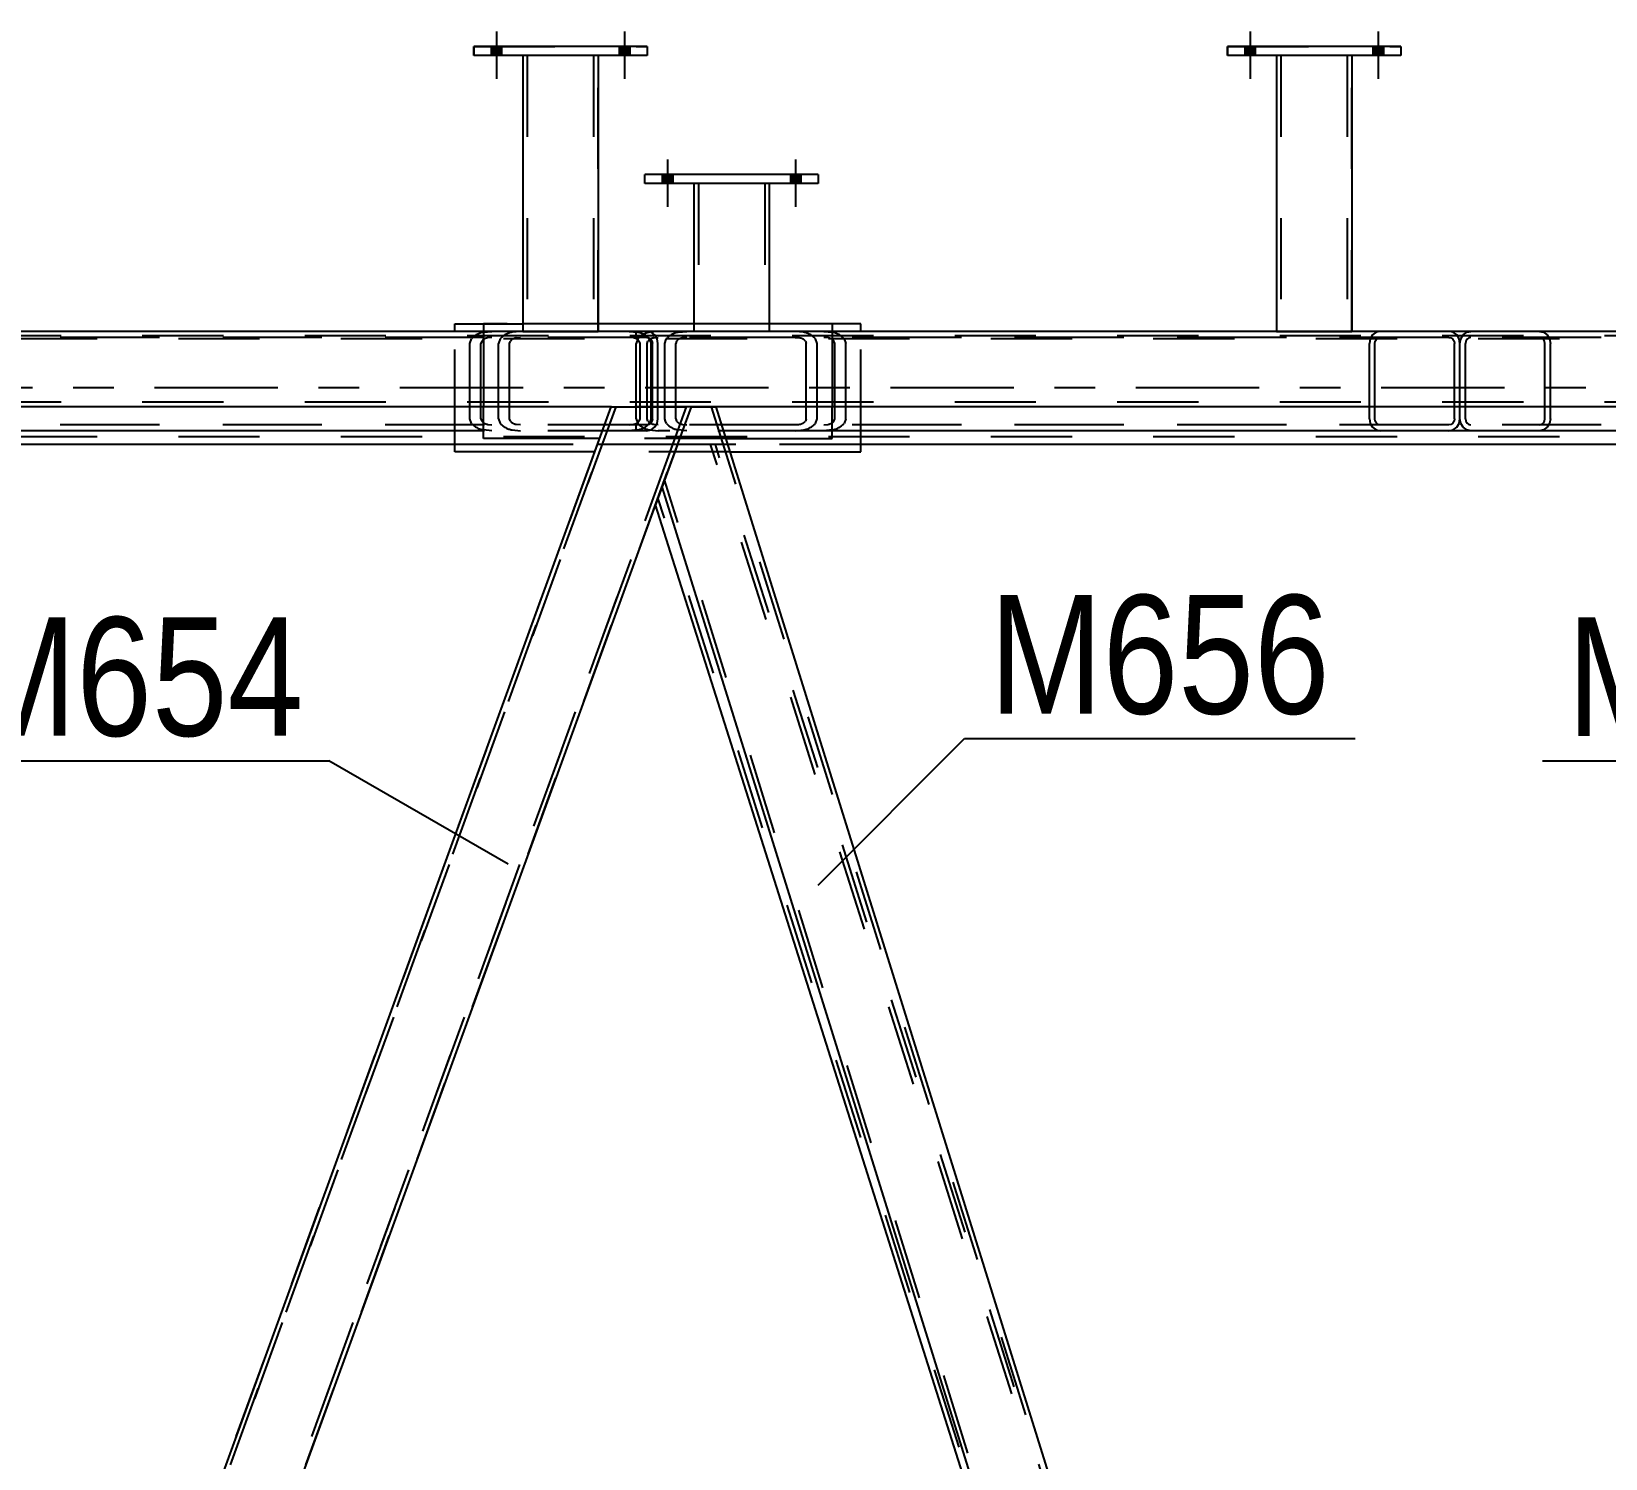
# Model space of a CAD drawing. Header units: millimetres. Extents: x -851 to 338, y -786 to 55.
# Drawn here: x 72.27 to 110.24, y -26.29 to 8.15 of the extents above; entities that cross this region are included whole.
import ezdxf

# ---------------------------------------------------------------- set-up
doc = ezdxf.new("R2010")
doc.units = ezdxf.units.MM
doc.linetypes.add('DXK_LINE_DOT2', pattern=[3.9198, 1.9599, -1.9599])
doc.linetypes.add('DXK_LINE_DOT3', pattern=[5.9187, 2.979, -0.9799, 0.9799, -0.9799])
doc.styles.add('Arial Narrow', font='ARIALN.TTF', dxfattribs={"height": 0.2})

# ---------------------------------------------------------------- blocks, each defined once
blk = doc.blocks.new('Part-232933133-59144 - 1369')
at = {"color": 7, "linetype": 'DXK_LINE_DOT2'}
for p, q in [((82.938, 7.564), (82.938, 7.782)), ((82.938, 7.782), (87.119, 7.782)), ((87.119, 7.782), (87.119, 7.564)), ((87.119, 7.564), (82.938, 7.564))]:
    blk.add_line(p, q, dxfattribs=at)
blk = doc.blocks.new('Part-232933133-59140 - 1369')
at = {"color": 7, "linetype": 'DXK_LINE_DOT2'}
for p, q in [((101.119, 7.564), (101.119, 7.782)), ((101.119, 7.782), (105.301, 7.782)), ((105.301, 7.782), (105.301, 7.564)), ((105.301, 7.564), (101.119, 7.564))]:
    blk.add_line(p, q, dxfattribs=at)
blk = doc.blocks.new('Part-232933133-1674 - 1369')
at = {"color": 7, "linetype": 'DXK_LINE_DOT2'}
for p, q in [((312.089, 0.8), (-14.761, 0.8)), ((85.938, 0.909), (84.119, 0.909)), ((104.119, 0.909), (102.301, 0.909)), ((312.089, -0.8), (-14.761, -0.8)), ((88.781, -0.909), (86.247, -0.909))]:
    blk.add_line(p, q, dxfattribs=at)
at = {"color": 2, "linetype": 'Continuous'}
for p, q in [((84.119, 0.909), (67.756, 0.909)), ((102.301, 0.909), (85.938, 0.909)), ((120.483, 0.909), (104.119, 0.909)), ((86.247, -0.909), (50.083, -0.909)), ((124.944, -0.909), (88.781, -0.909))]:
    blk.add_line(p, q, dxfattribs=at)
blk = doc.blocks.new('Part-232933133-2062 - 1369')
at = {"color": 2, "linetype": 'Continuous'}
for p, q in [((82.483, 0.909), (82.483, 1.091)), ((82.483, 1.091), (83.173, 1.091)), ((92.276, 1.091), (91.586, 1.091)), ((92.276, 0.909), (92.276, 1.091)), ((82.483, -2), (82.483, -1.491)), ((92.276, -2), (92.276, -1.491)), ((85.85, -2), (82.483, -2)), ((89.121, -2), (92.276, -2))]:
    blk.add_line(p, q, dxfattribs=at)
at = {"color": 7, "linetype": 'DXK_LINE_DOT2'}
for p, q in [((82.483, -1.491), (82.483, 0.909)), ((91.586, 1.091), (83.173, 1.091)), ((92.276, -1.491), (92.276, 0.909)), ((89.121, -2), (85.85, -2))]:
    blk.add_line(p, q, dxfattribs=at)
blk = doc.blocks.new('Part-232933133-1795 - 1369')
at = {"color": 7, "linetype": 'DXK_LINE_DOT2'}
for p, q in [((86.363, -0.909), (66.278, -56.091)), ((88.066, -0.909), (67.981, -56.091)), ((86.363, -0.909), (86.372, -0.909)), ((88.182, -0.909), (87.478, -2.841)), ((87.949, -0.909), (88.066, -0.909)), ((88.164, -0.909), (88.038, -0.909)), ((88.182, -0.909), (88.164, -0.909)), ((66.766, -54.431), (66.162, -56.091)), ((68.097, -56.091), (66.162, -56.091))]:
    blk.add_line(p, q, dxfattribs=at)
at = {"color": 2, "linetype": 'Continuous'}
for p, q in [((86.247, -0.909), (66.766, -54.431)), ((86.264, -0.909), (86.247, -0.909)), ((86.264, -0.909), (87.949, -0.909)), ((88.182, -0.909), (87.949, -0.909)), ((87.478, -2.841), (68.097, -56.091))]:
    blk.add_line(p, q, dxfattribs=at)
blk = doc.blocks.new('Part-232933133-1800 - 1369')
at = {"color": 7, "linetype": 'DXK_LINE_DOT2'}
for p, q in [((125.06, -0.909), (104.974, -56.097)), ((126.763, -0.909), (106.676, -56.097)), ((125.06, -0.909), (125.069, -0.909)), ((126.879, -0.909), (126.176, -2.841)), ((126.647, -0.909), (126.763, -0.909)), ((126.861, -0.909), (126.736, -0.909)), ((126.879, -0.909), (126.861, -0.909)), ((105.464, -54.431), (104.858, -56.096)), ((106.792, -56.097), (104.858, -56.096))]:
    blk.add_line(p, q, dxfattribs=at)
at = {"color": 2, "linetype": 'Continuous'}
for p, q in [((124.944, -0.909), (105.464, -54.431)), ((124.962, -0.909), (124.944, -0.909)), ((124.962, -0.909), (126.647, -0.909)), ((126.879, -0.909), (126.647, -0.909)), ((126.176, -2.841), (106.792, -56.097))]:
    blk.add_line(p, q, dxfattribs=at)
blk = doc.blocks.new('Part-232933133-1840 - 1369')
at = {"color": 2, "linetype": 'Continuous'}
for p, q in [((88.182, -0.909), (87.478, -2.841)), ((88.182, -0.909), (88.781, -0.909)), ((88.781, -0.909), (105.464, -54.431)), ((87.478, -2.841), (104.078, -56.096)), ((104.858, -56.096), (105.464, -54.431))]:
    blk.add_line(p, q, dxfattribs=at)
at = {"color": 7, "linetype": 'DXK_LINE_DOT2'}
for p, q in [((88.666, -0.909), (105.402, -54.6)), ((104.192, -56.096), (87.54, -2.672)), ((104.078, -56.096), (104.858, -56.096))]:
    blk.add_line(p, q, dxfattribs=at)
blk = doc.blocks.new('Part-232933133-1862 - 1369')
at = {"color": 7, "linetype": 'DXK_LINE_DOT2'}
for p, q in [((85.916, -1.819), (66.228, -55.91)), ((66.344, -55.91), (86.032, -1.819)), ((87.734, -1.819), (68.047, -55.91)), ((68.163, -55.91), (87.851, -1.819)), ((87.851, -1.819), (85.916, -1.819)), ((66.228, -55.91), (68.163, -55.91))]:
    blk.add_line(p, q, dxfattribs=at)
blk = doc.blocks.new('Part-232933133-1863 - 1369')
at = {"color": 7, "linetype": 'DXK_LINE_DOT2'}
for p, q in [((124.613, -1.819), (104.926, -55.91)), ((105.042, -55.91), (124.729, -1.819)), ((126.432, -1.819), (106.744, -55.91)), ((106.86, -55.91), (126.548, -1.819)), ((126.548, -1.819), (124.613, -1.819)), ((104.926, -55.91), (106.86, -55.91))]:
    blk.add_line(p, q, dxfattribs=at)
blk = doc.blocks.new('Part-232933133-1868 - 1369')
at = {"color": 7, "linetype": 'DXK_LINE_DOT2'}
for p, q in [((87.851, -1.819), (87.32, -3.276)), ((88.766, -1.819), (87.851, -1.819)), ((105.395, -54.62), (88.651, -1.819)), ((105.456, -54.452), (88.766, -1.819)), ((104.125, -55.91), (87.381, -3.108)), ((104.926, -55.91), (105.456, -54.452)), ((104.011, -55.91), (103.953, -55.728)), ((104.011, -55.91), (104.926, -55.91))]:
    blk.add_line(p, q, dxfattribs=at)
at = {"color": 2, "linetype": 'Continuous'}
blk.add_line((103.953, -55.728), (87.32, -3.276), dxfattribs=at)
blk = doc.blocks.new('Part-232933133-59138 - 1369')
at = {"color": 2, "linetype": 'Continuous'}
for p, q in [((101.119, 7.782), (101.119, 7.564)), ((105.301, 7.782), (101.119, 7.782)), ((105.301, 7.782), (105.301, 7.564)), ((105.301, 7.564), (101.119, 7.564))]:
    blk.add_line(p, q, dxfattribs=at)
blk = doc.blocks.new('Part-232933133-1927 - 1369')
at = {"color": 7, "linetype": 'DXK_LINE_DOT2'}
for p, q in [((87.384, 0.909), (87.182, 0.887)), ((87.283, 0.752), (87.384, 0.763)), ((125.382, 0.909), (87.384, 0.909)), ((125.382, 0.763), (87.384, 0.763)), ((90.895, 0.887), (90.693, 0.909)), ((90.693, 0.763), (90.794, 0.752)), ((86.895, 0.729), (86.855, 0.618)), ((86.855, -1.2), (86.855, 0.618)), ((87.119, 0.618), (87.14, 0.673)), ((87.119, -1.2), (87.119, 0.618)), ((90.937, 0.673), (90.957, 0.618)), ((90.957, -1.2), (90.957, 0.618)), ((91.222, 0.618), (91.182, 0.729)), ((91.222, -1.2), (91.222, 0.618)), ((86.855, -1.2), (86.895, -1.312)), ((87.14, -1.256), (87.119, -1.2)), ((87.182, -1.469), (87.384, -1.491)), ((87.384, -1.346), (87.283, -1.335)), ((125.382, -1.346), (87.384, -1.346)), ((91.586, -1.491), (87.384, -1.491)), ((90.794, -1.335), (90.693, -1.346)), ((90.693, -1.491), (90.895, -1.469)), ((90.957, -1.2), (90.937, -1.256)), ((91.182, -1.312), (91.222, -1.2)), ((125.382, -1.491), (106.993, -1.491))]:
    blk.add_line(p, q, dxfattribs=at)
at = {"color": 2, "linetype": 'Continuous'}
blk.add_line((106.993, -1.491), (91.586, -1.491), dxfattribs=at)
at = {"color": 7, "linetype": 'DXK_LINE_DOT2'}
for centre, radius, start, end in [((87.263, 0.398), 0.495, 99.5181, 138.0637), ((90.813, 0.398), 0.495, 41.9361, 80.4817), ((87.324, 0.508), 0.248, 99.5181, 138.0637), ((90.753, 0.508), 0.248, 41.9361, 80.4817), ((87.263, -0.981), 0.495, 221.9361, 260.4817), ((87.324, -1.091), 0.248, 221.9361, 260.4817), ((90.753, -1.091), 0.248, 279.5181, 318.0637), ((90.813, -0.981), 0.495, 279.5181, 318.0637)]:
    blk.add_arc(centre, radius, start, end, dxfattribs=at)
blk = doc.blocks.new('Part-232933133-1930 - 1369')
at = {"color": 7, "linetype": 'DXK_LINE_DOT2'}
for p, q in [((106.748, 0.729), (106.806, 0.823)), ((106.806, 0.823), (106.892, 0.887)), ((106.892, 0.887), (106.993, 0.909)), ((106.993, 0.763), (106.942, 0.752)), ((125.812, 0.909), (106.993, 0.909)), ((125.812, 0.763), (106.993, 0.763)), ((108.647, 0.909), (108.748, 0.887)), ((108.698, 0.752), (108.647, 0.763)), ((108.748, 0.887), (108.834, 0.823)), ((108.834, 0.823), (108.892, 0.729)), ((122.764, 0.909), (122.561, 0.887)), ((122.662, 0.752), (122.764, 0.763)), ((125.552, 0.763), (125.552, 0.909)), ((125.913, 0.887), (125.812, 0.909)), ((125.812, 0.763), (125.863, 0.752)), ((125.999, 0.823), (125.913, 0.887)), ((126.057, 0.729), (125.999, 0.823)), ((106.728, 0.618), (106.748, 0.729)), ((106.728, -0.909), (106.728, 0.618)), ((106.86, -1.2), (106.86, 0.618)), ((106.871, 0.673), (106.86, 0.618)), ((106.899, 0.721), (106.871, 0.673)), ((106.942, 0.752), (106.899, 0.721)), ((108.741, 0.721), (108.698, 0.752)), ((108.769, 0.673), (108.741, 0.721)), ((108.779, 0.618), (108.769, 0.673)), ((108.779, -1.2), (108.779, 0.618)), ((108.892, 0.729), (108.912, 0.618)), ((108.912, -1.2), (108.912, 0.618)), ((122.275, 0.729), (122.234, 0.618)), ((122.234, -1.2), (122.234, 0.618)), ((122.499, 0.618), (122.519, 0.673)), ((122.499, -1.2), (122.499, 0.618)), ((125.863, 0.752), (125.906, 0.721)), ((125.906, 0.721), (125.934, 0.673)), ((125.934, 0.673), (125.945, 0.618)), ((125.945, -1.2), (125.945, 0.618)), ((126.077, 0.618), (126.057, 0.729)), ((126.077, -1.2), (126.077, 0.618)), ((106.86, -1.2), (106.871, -1.256)), ((106.871, -1.256), (106.899, -1.303)), ((106.899, -1.303), (106.942, -1.335)), ((106.942, -1.335), (106.993, -1.346)), ((125.812, -1.346), (106.993, -1.346)), ((108.647, -1.346), (108.698, -1.335)), ((108.748, -1.469), (108.647, -1.491)), ((108.698, -1.335), (108.741, -1.303)), ((108.741, -1.303), (108.769, -1.256)), ((108.834, -1.406), (108.748, -1.469)), ((108.769, -1.256), (108.779, -1.2)), ((108.892, -1.312), (108.834, -1.406)), ((108.912, -1.2), (108.892, -1.312)), ((125.812, -1.491), (121.871, -1.491)), ((122.234, -1.2), (122.275, -1.312)), ((122.519, -1.256), (122.499, -1.2)), ((122.561, -1.469), (122.764, -1.491)), ((122.764, -1.346), (122.662, -1.335)), ((125.552, -1.491), (125.552, -1.346)), ((125.863, -1.335), (125.812, -1.346)), ((125.812, -1.491), (125.913, -1.469)), ((125.906, -1.303), (125.863, -1.335)), ((125.934, -1.256), (125.906, -1.303)), ((125.913, -1.469), (125.999, -1.406)), ((125.945, -1.2), (125.934, -1.256)), ((125.999, -1.406), (126.057, -1.312)), ((126.057, -1.312), (126.077, -1.2))]:
    blk.add_line(p, q, dxfattribs=at)
at = {"color": 2, "linetype": 'Continuous'}
for p, q in [((106.728, -1.2), (106.728, -0.909)), ((106.748, -1.312), (106.728, -1.2)), ((106.806, -1.406), (106.748, -1.312)), ((106.892, -1.469), (106.806, -1.406)), ((106.993, -1.491), (106.892, -1.469)), ((121.871, -1.491), (106.993, -1.491))]:
    blk.add_line(p, q, dxfattribs=at)
at = {"color": 7, "linetype": 'DXK_LINE_DOT2'}
for centre, radius, start, end in [((122.643, 0.398), 0.495, 99.5181, 138.0637), ((122.703, 0.508), 0.248, 99.5181, 138.0637), ((122.643, -0.981), 0.495, 221.9361, 260.4817), ((122.703, -1.091), 0.248, 221.9361, 260.4817)]:
    blk.add_arc(centre, radius, start, end, dxfattribs=at)
blk = doc.blocks.new('Part-232933133-1933 - 1369')
at = {"color": 7, "linetype": 'DXK_LINE_DOT2'}
for p, q in [((86.684, 0.909), (48.687, 0.909)), ((86.684, 0.763), (48.687, 0.763)), ((83.173, 0.886), (83.376, 0.909)), ((83.376, 0.763), (83.274, 0.752)), ((86.684, 0.909), (86.887, 0.886)), ((86.785, 0.752), (86.684, 0.763)), ((82.846, 0.618), (82.887, 0.729)), ((82.846, -1.2), (82.846, 0.618)), ((83.131, 0.673), (83.111, 0.618)), ((83.111, -1.2), (83.111, 0.618)), ((86.949, 0.618), (86.929, 0.673)), ((86.949, -1.2), (86.949, 0.618)), ((87.173, 0.729), (87.181, 0.708)), ((87.181, 0.708), (87.214, 0.618)), ((87.214, -1.2), (87.214, 0.618)), ((86.684, -1.346), (48.687, -1.346)), ((86.684, -1.491), (68.295, -1.491)), ((82.887, -1.312), (82.846, -1.2)), ((83.111, -1.2), (83.131, -1.256)), ((83.376, -1.491), (83.173, -1.469)), ((83.274, -1.335), (83.376, -1.346)), ((86.684, -1.346), (86.785, -1.335)), ((86.887, -1.469), (86.684, -1.491)), ((86.929, -1.256), (86.949, -1.2)), ((87.193, -1.256), (87.173, -1.312)), ((87.214, -1.2), (87.193, -1.256))]:
    blk.add_line(p, q, dxfattribs=at)
for centre, radius, start, end in [((83.255, 0.398), 0.495, 99.5181, 138.0637), ((86.805, 0.398), 0.495, 41.9361, 80.4817), ((83.315, 0.508), 0.248, 99.5181, 138.0637), ((86.745, 0.508), 0.248, 41.9361, 80.4817), ((83.255, -0.981), 0.495, 221.9361, 260.4817), ((83.315, -1.091), 0.248, 221.9361, 260.4817), ((86.745, -1.091), 0.248, 279.5181, 318.0637), ((86.805, -0.981), 0.495, 279.5181, 318.0637)]:
    blk.add_arc(centre, radius, start, end, dxfattribs=at)
blk = doc.blocks.new('Part-232933133-1936 - 1369')
at = {"color": 7, "linetype": 'DXK_LINE_DOT2'}
for p, q in [((68.051, 0.729), (68.108, 0.823)), ((68.108, 0.823), (68.194, 0.887)), ((68.194, 0.887), (68.295, 0.909)), ((68.295, 0.763), (68.245, 0.752)), ((87.115, 0.909), (68.295, 0.909)), ((87.115, 0.763), (68.295, 0.763)), ((69.95, 0.909), (70.051, 0.887)), ((70, 0.752), (69.95, 0.763)), ((70.051, 0.887), (70.137, 0.823)), ((70.137, 0.823), (70.194, 0.729)), ((84.066, 0.909), (83.864, 0.886)), ((83.965, 0.752), (84.066, 0.763)), ((86.855, 0.763), (86.855, 0.909)), ((87.216, 0.886), (87.115, 0.909)), ((87.115, 0.763), (87.165, 0.752)), ((87.302, 0.823), (87.216, 0.886)), ((87.359, 0.729), (87.302, 0.823)), ((68.031, 0.618), (68.051, 0.729)), ((68.031, -0.909), (68.031, 0.618)), ((68.173, 0.673), (68.163, 0.618)), ((68.163, -1.2), (68.163, 0.618)), ((68.202, 0.721), (68.173, 0.673)), ((68.245, 0.752), (68.202, 0.721)), ((70.043, 0.721), (70, 0.752)), ((70.072, 0.673), (70.043, 0.721)), ((70.082, 0.618), (70.072, 0.673)), ((70.082, -1.2), (70.082, 0.618)), ((70.194, 0.729), (70.214, 0.618)), ((70.214, -1.2), (70.214, 0.618)), ((83.577, 0.729), (83.537, 0.618)), ((83.537, -1.2), (83.537, 0.618)), ((83.802, 0.618), (83.822, 0.673)), ((83.802, -1.2), (83.802, 0.618)), ((87.165, 0.752), (87.208, 0.721)), ((87.208, 0.721), (87.237, 0.673)), ((87.237, 0.673), (87.247, 0.618)), ((87.247, -1.2), (87.247, 0.618)), ((87.379, 0.618), (87.359, 0.729)), ((87.379, -1.2), (87.379, 0.618)), ((68.163, -1.2), (68.173, -1.256)), ((68.173, -1.256), (68.202, -1.303)), ((68.202, -1.303), (68.245, -1.335)), ((68.245, -1.335), (68.295, -1.346)), ((87.115, -1.346), (68.295, -1.346)), ((69.95, -1.346), (70, -1.335)), ((70.051, -1.469), (69.95, -1.491)), ((70, -1.335), (70.043, -1.303)), ((70.043, -1.303), (70.072, -1.256)), ((70.137, -1.406), (70.051, -1.469)), ((70.072, -1.256), (70.082, -1.2)), ((70.194, -1.312), (70.137, -1.406)), ((70.214, -1.2), (70.194, -1.312)), ((87.115, -1.491), (83.173, -1.491)), ((83.537, -1.2), (83.577, -1.312)), ((83.822, -1.256), (83.802, -1.2)), ((83.864, -1.469), (84.066, -1.491)), ((84.066, -1.346), (83.965, -1.335)), ((86.855, -1.491), (86.855, -1.346)), ((87.165, -1.335), (87.115, -1.346)), ((87.115, -1.491), (87.216, -1.469)), ((87.208, -1.303), (87.165, -1.335)), ((87.237, -1.256), (87.208, -1.303)), ((87.216, -1.469), (87.302, -1.406)), ((87.247, -1.2), (87.237, -1.256)), ((87.302, -1.406), (87.359, -1.312)), ((87.359, -1.312), (87.379, -1.2))]:
    blk.add_line(p, q, dxfattribs=at)
at = {"color": 2, "linetype": 'Continuous'}
for p, q in [((68.031, -1.2), (68.031, -0.909)), ((68.051, -1.312), (68.031, -1.2)), ((68.108, -1.406), (68.051, -1.312)), ((68.194, -1.469), (68.108, -1.406)), ((68.295, -1.491), (68.194, -1.469)), ((83.173, -1.491), (68.295, -1.491))]:
    blk.add_line(p, q, dxfattribs=at)
at = {"color": 7, "linetype": 'DXK_LINE_DOT2'}
for centre, radius, start, end in [((83.946, 0.398), 0.495, 99.5181, 138.0637), ((84.006, 0.508), 0.248, 99.5181, 138.0637), ((83.946, -0.981), 0.495, 221.9361, 260.4817), ((84.006, -1.091), 0.248, 221.9361, 260.4817)]:
    blk.add_arc(centre, radius, start, end, dxfattribs=at)
blk = doc.blocks.new('Part-232933133-1984 - 1369')
at = {"color": 7, "linetype": 'DXK_LINE_DOT2'}
for p, q in [((309.041, 0.909), (-9.099, 0.909)), ((309.041, 0.727), (-9.099, 0.727)), ((309.041, -1.637), (-9.099, -1.637)), ((308.768, -1.819), (5.088, -1.819)), ((92.276, -1.819), (82.483, -1.819))]:
    blk.add_line(p, q, dxfattribs=at)
at = {"color": 7, "linetype": 'DXK_LINE_DOT3'}
blk.add_line((309.041, -0.455), (-9.099, -0.455), dxfattribs=at)
at = {"color": 2, "linetype": 'Continuous'}
for p, q in [((82.483, -1.819), (53.579, -1.819)), ((121.18, -1.819), (92.276, -1.819))]:
    blk.add_line(p, q, dxfattribs=at)
blk = doc.blocks.new('Part-232933133-2013 - 1369')
at = {"color": 7, "linetype": 'DXK_LINE_DOT2'}
for p, q in [((87.872, 0.887), (88.075, 0.909)), ((88.075, 0.763), (87.973, 0.752)), ((106.463, 0.909), (88.075, 0.909)), ((106.463, 0.763), (88.075, 0.763)), ((91.383, 0.909), (91.586, 0.887)), ((91.485, 0.752), (91.383, 0.763)), ((104.622, 0.823), (104.565, 0.729)), ((104.708, 0.887), (104.622, 0.823)), ((104.809, 0.909), (104.708, 0.887)), ((104.759, 0.752), (104.809, 0.763)), ((106.565, 0.887), (106.463, 0.909)), ((106.463, 0.763), (106.514, 0.752)), ((106.651, 0.823), (106.565, 0.887)), ((106.708, 0.729), (106.651, 0.823)), ((87.545, 0.618), (87.583, 0.721)), ((87.545, -1.2), (87.545, 0.618)), ((87.583, 0.721), (87.586, 0.729)), ((87.83, 0.673), (87.81, 0.618)), ((87.81, -1.2), (87.81, 0.618)), ((91.648, 0.618), (91.628, 0.673)), ((91.648, -1.2), (91.648, 0.618)), ((91.872, 0.729), (91.913, 0.618)), ((91.913, -1.2), (91.913, 0.618)), ((104.565, 0.729), (104.545, 0.618)), ((104.545, -1.2), (104.545, 0.618)), ((104.677, 0.618), (104.687, 0.673)), ((104.677, -1.2), (104.677, 0.618)), ((104.687, 0.673), (104.716, 0.721)), ((104.716, 0.721), (104.759, 0.752)), ((106.514, 0.752), (106.557, 0.721)), ((106.557, 0.721), (106.586, 0.673)), ((106.586, 0.673), (106.596, 0.618)), ((106.596, -1.2), (106.596, 0.618)), ((106.728, 0.618), (106.708, 0.729)), ((106.728, -1.2), (106.728, 0.618)), ((87.566, -1.256), (87.545, -1.2)), ((87.586, -1.312), (87.566, -1.256)), ((87.81, -1.2), (87.83, -1.256)), ((88.075, -1.491), (87.872, -1.469)), ((87.973, -1.335), (88.075, -1.346)), ((106.463, -1.346), (88.075, -1.346)), ((106.463, -1.491), (88.075, -1.491)), ((91.383, -1.346), (91.485, -1.335)), ((91.586, -1.469), (91.383, -1.491)), ((91.628, -1.256), (91.648, -1.2)), ((91.913, -1.2), (91.872, -1.312)), ((104.545, -1.2), (104.565, -1.312)), ((104.565, -1.312), (104.622, -1.406)), ((104.622, -1.406), (104.708, -1.469)), ((104.687, -1.256), (104.677, -1.2)), ((104.716, -1.303), (104.687, -1.256)), ((104.708, -1.469), (104.809, -1.491)), ((104.759, -1.335), (104.716, -1.303)), ((104.809, -1.346), (104.759, -1.335)), ((106.514, -1.335), (106.463, -1.346)), ((106.463, -1.491), (106.565, -1.469)), ((106.557, -1.303), (106.514, -1.335)), ((106.586, -1.256), (106.557, -1.303)), ((106.565, -1.469), (106.651, -1.406)), ((106.596, -1.2), (106.586, -1.256)), ((106.651, -1.406), (106.708, -1.312)), ((106.708, -1.312), (106.728, -1.2))]:
    blk.add_line(p, q, dxfattribs=at)
for centre, radius, start, end in [((87.954, 0.398), 0.495, 99.5181, 138.0637), ((91.504, 0.398), 0.495, 41.9361, 80.4817), ((88.014, 0.508), 0.248, 99.5181, 138.0637), ((91.444, 0.508), 0.248, 41.9361, 80.4817), ((87.954, -0.981), 0.495, 221.9361, 260.4817), ((88.014, -1.091), 0.248, 221.9361, 260.4817), ((91.444, -1.091), 0.248, 279.5181, 318.0637), ((91.504, -0.981), 0.495, 279.5181, 318.0637)]:
    blk.add_arc(centre, radius, start, end, dxfattribs=at)
blk = doc.blocks.new('Part-232933133-59139 - 1369')
at = {"color": 7, "linetype": 'DXK_LINE_DOT2'}
for p, q in [((104.119, 7.564), (102.301, 7.564)), ((102.301, 7.564), (102.301, 0.908)), ((102.41, 7.564), (102.41, 0.908)), ((104.01, 7.564), (104.01, 0.908)), ((104.119, 0.908), (104.119, 7.564)), ((102.301, 0.908), (104.119, 0.908)), ((102.318, 0.908), (102.301, 0.908))]:
    blk.add_line(p, q, dxfattribs=at)
blk = doc.blocks.new('Part-232933133-2077 - 1369')
at = {"color": 2, "linetype": 'Continuous'}
for p, q in [((83.173, 1.091), (83.173, 0.909)), ((83.173, 1.091), (84.119, 1.091)), ((91.586, 1.091), (85.938, 1.091)), ((91.586, 1.091), (91.586, 0.909)), ((83.173, -1.673), (83.173, -0.909)), ((91.586, -1.673), (91.586, -0.909)), ((85.969, -1.673), (83.173, -1.673)), ((89.019, -1.673), (91.586, -1.673))]:
    blk.add_line(p, q, dxfattribs=at)
at = {"color": 7, "linetype": 'DXK_LINE_DOT2'}
for p, q in [((83.173, 0.909), (83.173, -0.909)), ((85.938, 1.091), (84.119, 1.091)), ((91.586, 0.909), (91.586, -0.909)), ((89.019, -1.673), (85.969, -1.673))]:
    blk.add_line(p, q, dxfattribs=at)
blk = doc.blocks.new('Bolt-232933133-59216 - 1369')
at = {"linetype": 'Continuous'}
for points in [[(83.61, 7.782), (83.356, 7.782), (83.356, 7.564), (83.61, 7.564)], [(83.61, 7.782), (83.356, 7.782), (83.356, 7.564), (83.61, 7.564)], [(86.701, 7.782), (86.447, 7.782), (86.447, 7.564), (86.701, 7.564)], [(86.701, 7.782), (86.447, 7.782), (86.447, 7.564), (86.701, 7.564)]]:
    blk.add_hatch(color=1, dxfattribs=at).paths.add_polyline_path(points)
at = {"color": 1, "linetype": 'Continuous'}
for p, q in [((83.483, 8.145), (83.483, 7)), ((83.483, 8.145), (83.483, 7)), ((86.574, 8.145), (86.574, 7)), ((86.574, 8.145), (86.574, 7)), ((83.356, 7.782), (83.356, 7.564)), ((83.356, 7.782), (83.356, 7.564)), ((83.61, 7.782), (83.61, 7.564)), ((83.61, 7.782), (83.61, 7.564)), ((86.447, 7.782), (86.447, 7.564)), ((86.447, 7.782), (86.447, 7.564)), ((86.701, 7.782), (86.701, 7.564)), ((86.701, 7.782), (86.701, 7.564))]:
    blk.add_line(p, q, dxfattribs=at)
blk = doc.blocks.new('Part-232933133-59137 - 1369')
at = {"color": 2, "linetype": 'Continuous'}
for p, q in [((102.301, 7.564), (102.301, 0.909)), ((104.119, 7.564), (104.119, 0.909)), ((103.901, 0.908), (102.303, 0.908)), ((104.103, 0.908), (103.901, 0.908)), ((104.118, 0.908), (104.103, 0.908))]:
    blk.add_line(p, q, dxfattribs=at)
at = {"color": 7, "linetype": 'DXK_LINE_DOT2'}
for p, q in [((104.119, 7.564), (102.301, 7.564)), ((102.41, 7.564), (102.41, 0.908)), ((104.01, 7.564), (104.01, 0.908)), ((102.301, 0.909), (102.301, 0.908)), ((102.303, 0.908), (102.301, 0.908)), ((102.301, 0.908), (102.303, 0.908)), ((102.41, 0.908), (102.419, 0.908)), ((102.419, 0.908), (102.436, 0.908)), ((102.436, 0.908), (102.442, 0.908)), ((103.901, 0.908), (104.055, 0.908)), ((104.118, 0.908), (104.119, 0.908)), ((104.119, 0.908), (104.118, 0.908)), ((104.119, 0.909), (104.119, 0.908)), ((104.119, 0.908), (104.119, 0.909))]:
    blk.add_line(p, q, dxfattribs=at)
blk = doc.blocks.new('Part-232933133-59141 - 1369')
at = {"color": 2, "linetype": 'Continuous'}
for p, q in [((84.119, 7.564), (84.119, 0.909)), ((85.938, 7.564), (85.938, 0.909)), ((85.719, 0.908), (84.121, 0.908)), ((85.921, 0.908), (85.719, 0.908)), ((85.936, 0.908), (85.921, 0.908))]:
    blk.add_line(p, q, dxfattribs=at)
at = {"color": 7, "linetype": 'DXK_LINE_DOT2'}
for p, q in [((85.938, 7.564), (84.119, 7.564)), ((84.228, 7.564), (84.228, 0.908)), ((85.828, 7.564), (85.828, 0.908)), ((84.119, 0.909), (84.119, 0.908)), ((84.121, 0.908), (84.119, 0.908)), ((84.119, 0.908), (84.121, 0.908)), ((84.228, 0.908), (84.237, 0.908)), ((84.237, 0.908), (84.254, 0.908)), ((84.254, 0.908), (84.26, 0.908)), ((85.719, 0.908), (85.874, 0.908)), ((85.936, 0.908), (85.938, 0.908)), ((85.938, 0.908), (85.936, 0.908)), ((85.938, 0.909), (85.938, 0.908)), ((85.938, 0.908), (85.938, 0.909))]:
    blk.add_line(p, q, dxfattribs=at)
blk = doc.blocks.new('Part-232933133-59142 - 1369')
at = {"color": 2, "linetype": 'Continuous'}
for p, q in [((82.938, 7.782), (82.938, 7.564)), ((87.119, 7.782), (82.938, 7.782)), ((87.119, 7.782), (87.119, 7.564)), ((87.119, 7.564), (82.938, 7.564))]:
    blk.add_line(p, q, dxfattribs=at)
blk = doc.blocks.new('Part-232933133-59143 - 1369')
at = {"color": 7, "linetype": 'DXK_LINE_DOT2'}
for p, q in [((85.938, 7.564), (84.119, 7.564)), ((84.119, 7.564), (84.119, 0.908)), ((84.228, 7.564), (84.228, 0.908)), ((85.828, 7.564), (85.828, 0.908)), ((85.938, 0.908), (85.938, 7.564)), ((84.119, 0.908), (85.938, 0.908)), ((84.136, 0.908), (84.119, 0.908))]:
    blk.add_line(p, q, dxfattribs=at)
blk = doc.blocks.new('Part-232933133-59178 - 1369')
at = {"color": 2, "linetype": 'Continuous'}
for p, q in [((88.248, 4.474), (88.248, 1.091)), ((90.066, 4.474), (90.066, 1.091))]:
    blk.add_line(p, q, dxfattribs=at)
at = {"color": 7, "linetype": 'DXK_LINE_DOT2'}
for p, q in [((90.066, 4.474), (88.248, 4.474)), ((88.248, 4.474), (88.264, 4.474)), ((88.357, 4.474), (88.357, 0.908)), ((89.957, 4.474), (89.957, 0.908)), ((88.248, 1.091), (88.248, 0.908)), ((90.066, 0.908), (88.248, 0.908)), ((90.066, 1.091), (90.066, 0.908))]:
    blk.add_line(p, q, dxfattribs=at)
blk = doc.blocks.new('Part-232933133-59179 - 1369')
at = {"color": 2, "linetype": 'Continuous'}
for p, q in [((91.248, 4.692), (87.066, 4.692)), ((87.066, 4.474), (87.066, 4.692)), ((91.248, 4.692), (91.248, 4.474)), ((91.248, 4.474), (87.066, 4.474))]:
    blk.add_line(p, q, dxfattribs=at)
blk = doc.blocks.new('Bolt-232933133-59213 - 1369')
at = {"linetype": 'Continuous'}
for points in [[(101.792, 7.782), (101.538, 7.782), (101.538, 7.564), (101.792, 7.564)], [(101.792, 7.782), (101.538, 7.782), (101.538, 7.564), (101.792, 7.564)], [(104.883, 7.782), (104.628, 7.782), (104.628, 7.564), (104.883, 7.564)], [(104.883, 7.782), (104.628, 7.782), (104.628, 7.564), (104.883, 7.564)]]:
    blk.add_hatch(color=1, dxfattribs=at).paths.add_polyline_path(points)
at = {"color": 1, "linetype": 'Continuous'}
for p, q in [((101.665, 8.145), (101.665, 7)), ((101.665, 8.145), (101.665, 7)), ((104.756, 8.145), (104.756, 7)), ((104.756, 8.145), (104.756, 7)), ((101.538, 7.782), (101.538, 7.564)), ((101.538, 7.782), (101.538, 7.564)), ((101.792, 7.782), (101.792, 7.564)), ((101.792, 7.782), (101.792, 7.564)), ((104.628, 7.782), (104.628, 7.564)), ((104.628, 7.782), (104.628, 7.564)), ((104.883, 7.782), (104.883, 7.564)), ((104.883, 7.782), (104.883, 7.564))]:
    blk.add_line(p, q, dxfattribs=at)
blk = doc.blocks.new('Bolt-232933133-59214 - 1369')
at = {"linetype": 'Continuous'}
for points in [[(101.792, 7.782), (101.538, 7.782), (101.538, 7.564), (101.792, 7.564)], [(101.792, 7.782), (101.538, 7.782), (101.538, 7.564), (101.792, 7.564)], [(104.883, 7.782), (104.628, 7.782), (104.628, 7.564), (104.883, 7.564)], [(104.883, 7.782), (104.628, 7.782), (104.628, 7.564), (104.883, 7.564)]]:
    blk.add_hatch(color=1, dxfattribs=at).paths.add_polyline_path(points)
at = {"color": 1, "linetype": 'Continuous'}
for p, q in [((101.665, 8.145), (101.665, 7)), ((101.665, 8.145), (101.665, 7)), ((104.756, 8.145), (104.756, 7)), ((104.756, 8.145), (104.756, 7)), ((101.538, 7.782), (101.538, 7.564)), ((101.538, 7.782), (101.538, 7.564)), ((101.792, 7.782), (101.792, 7.564)), ((101.792, 7.782), (101.792, 7.564)), ((104.628, 7.782), (104.628, 7.564)), ((104.628, 7.782), (104.628, 7.564)), ((104.883, 7.782), (104.883, 7.564)), ((104.883, 7.782), (104.883, 7.564))]:
    blk.add_line(p, q, dxfattribs=at)
blk = doc.blocks.new('Bolt-232933133-59215 - 1369')
at = {"linetype": 'Continuous'}
for points in [[(83.61, 7.782), (83.356, 7.782), (83.356, 7.564), (83.61, 7.564)], [(83.61, 7.782), (83.356, 7.782), (83.356, 7.564), (83.61, 7.564)], [(86.701, 7.782), (86.447, 7.782), (86.447, 7.564), (86.701, 7.564)], [(86.701, 7.782), (86.447, 7.782), (86.447, 7.564), (86.701, 7.564)]]:
    blk.add_hatch(color=1, dxfattribs=at).paths.add_polyline_path(points)
at = {"color": 1, "linetype": 'Continuous'}
for p, q in [((83.483, 8.145), (83.483, 7)), ((83.483, 8.145), (83.483, 7)), ((86.574, 8.145), (86.574, 7)), ((86.574, 8.145), (86.574, 7)), ((83.356, 7.782), (83.356, 7.564)), ((83.356, 7.782), (83.356, 7.564)), ((83.61, 7.782), (83.61, 7.564)), ((83.61, 7.782), (83.61, 7.564)), ((86.447, 7.782), (86.447, 7.564)), ((86.447, 7.782), (86.447, 7.564)), ((86.701, 7.782), (86.701, 7.564)), ((86.701, 7.782), (86.701, 7.564))]:
    blk.add_line(p, q, dxfattribs=at)
blk = doc.blocks.new('Bolt-232933133-59231 - 1369')
at = {"linetype": 'Continuous'}
for points in [[(87.739, 4.692), (87.484, 4.692), (87.484, 4.474), (87.739, 4.474)], [(87.739, 4.692), (87.484, 4.692), (87.484, 4.474), (87.739, 4.474)], [(90.83, 4.692), (90.575, 4.692), (90.575, 4.474), (90.83, 4.474)], [(90.83, 4.692), (90.575, 4.692), (90.575, 4.474), (90.83, 4.474)]]:
    blk.add_hatch(color=1, dxfattribs=at).paths.add_polyline_path(points)
at = {"color": 1, "linetype": 'Continuous'}
for p, q in [((87.611, 5.056), (87.611, 3.91)), ((87.611, 5.056), (87.611, 3.91)), ((90.702, 5.056), (90.702, 3.91)), ((90.702, 5.056), (90.702, 3.91)), ((87.484, 4.692), (87.484, 4.474)), ((87.484, 4.692), (87.484, 4.474)), ((87.739, 4.692), (87.739, 4.474)), ((87.739, 4.692), (87.739, 4.474)), ((90.575, 4.692), (90.575, 4.474)), ((90.575, 4.692), (90.575, 4.474)), ((90.83, 4.692), (90.83, 4.474)), ((90.83, 4.692), (90.83, 4.474))]:
    blk.add_line(p, q, dxfattribs=at)
blk = doc.blocks.new('Mark-232933133-1836 - 1369')
at = {"color": 30, "linetype": 'Continuous'}
for p, q in [((91.244, -12.453), (94.779, -8.917)), ((94.779, -8.917), (104.203, -8.917))]:
    blk.add_line(p, q, dxfattribs=at)
at = {"color": 0}
blk.add_wipeout([(103.603, -8.317), (103.603, -5.317), (95.379, -5.317), (95.379, -8.317)], dxfattribs=at)
blk.add_wipeout([(103.603, -8.317), (103.603, -5.317), (95.379, -5.317), (95.379, -8.317)], dxfattribs=at)
at = {"color": 3, "style": 'Arial Narrow'}
blk.add_text('M656', height=2.8633, dxfattribs=at).set_placement((95.379, -8.317))
blk = doc.blocks.new('Mark-232933133-1791 - 1369')
at = {"color": 30, "linetype": 'Continuous'}
for p in [(70.019, -9.451), (83.772, -11.951)]:
    blk.add_line(p, (79.442, -9.451), dxfattribs=at)
at = {"color": 0}
blk.add_wipeout([(78.842, -8.851), (78.842, -5.851), (70.619, -5.851), (70.619, -8.851)], dxfattribs=at)
blk.add_wipeout([(78.842, -8.851), (78.842, -5.851), (70.619, -5.851), (70.619, -8.851)], dxfattribs=at)
at = {"color": 3, "style": 'Arial Narrow'}
blk.add_text('M654', height=2.8633, dxfattribs=at).set_placement((70.619, -8.851))
blk = doc.blocks.new('Mark-232933133-1796 - 1369')
at = {"color": 30, "linetype": 'Continuous'}
for p in [(108.716, -9.452), (122.469, -11.952)]:
    blk.add_line(p, (118.139, -9.452), dxfattribs=at)
at = {"color": 0}
blk.add_wipeout([(117.539, -8.852), (117.539, -5.852), (109.316, -5.852), (109.316, -8.852)], dxfattribs=at)
blk.add_wipeout([(117.539, -8.852), (117.539, -5.852), (109.316, -5.852), (109.316, -8.852)], dxfattribs=at)
at = {"color": 3, "style": 'Arial Narrow'}
blk.add_text('M654', height=2.8633, dxfattribs=at).set_placement((109.316, -8.852))

msp = doc.modelspace()

# ---------------------------------------------------------------- block references
for name in ['Bolt-232933133-59216 - 1369', 'Bolt-232933133-59215 - 1369', 'Bolt-232933133-59213 - 1369', 'Bolt-232933133-59214 - 1369', 'Part-232933133-59144 - 1369', 'Part-232933133-59142 - 1369', 'Part-232933133-59140 - 1369', 'Part-232933133-59138 - 1369', 'Part-232933133-59141 - 1369', 'Part-232933133-59143 - 1369', 'Part-232933133-59139 - 1369', 'Part-232933133-59137 - 1369', 'Bolt-232933133-59231 - 1369', 'Part-232933133-59179 - 1369', 'Part-232933133-59178 - 1369', 'Part-232933133-1674 - 1369', 'Part-232933133-1984 - 1369', 'Part-232933133-1933 - 1369', 'Part-232933133-1936 - 1369', 'Part-232933133-2062 - 1369', 'Part-232933133-2077 - 1369', 'Part-232933133-1927 - 1369', 'Part-232933133-2013 - 1369', 'Part-232933133-1930 - 1369', 'Part-232933133-1795 - 1369', 'Part-232933133-1840 - 1369', 'Part-232933133-1800 - 1369', 'Part-232933133-1862 - 1369', 'Part-232933133-1868 - 1369', 'Part-232933133-1863 - 1369']:
    msp.add_blockref(name, (0, 0))

# ---------------------------------------------------------------- next in the draw order: block references
for name in ['Mark-232933133-1836 - 1369', 'Mark-232933133-1791 - 1369', 'Mark-232933133-1796 - 1369']:
    msp.add_blockref(name, (0, 0))

doc.saveas('drawing.dxf')
